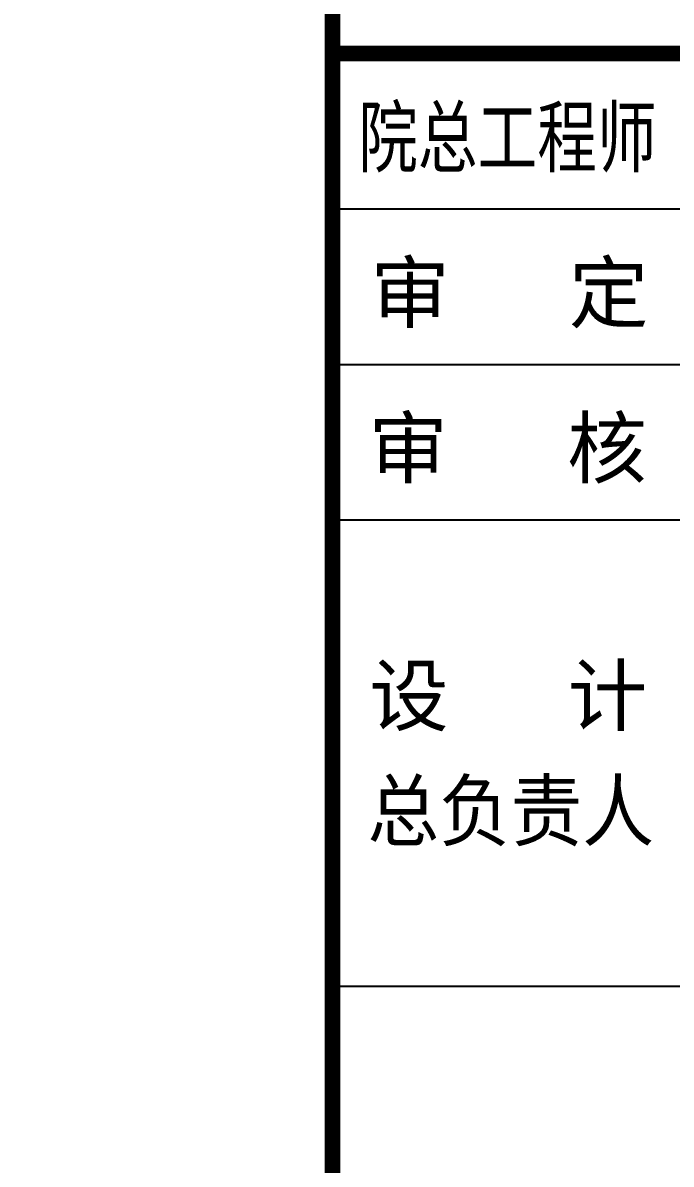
# Model space of a CAD drawing. Header units: millimetres. Extents: x 434053 to 1059003, y -2417481 to 936527.
# Drawn here: x 566305 to 567972, y -2247378 to -2244442 of the extents above; entities that cross this region are included whole.
import ezdxf

# ---------------------------------------------------------------- set-up
doc = ezdxf.new("R2010")
doc.units = ezdxf.units.MM
doc.header["$LTSCALE"] = 1000
doc.header["$MEASUREMENT"] = 0
for name, color, linetype in [('TITEXT', 7, 'Continuous'), ('TITLIN', 7, 'Continuous'), ('图框层', 3, 'Continuous')]:
    doc.layers.add(name, color=color, linetype=linetype)
doc.styles.add('TITXV', font='', dxfattribs={"width": 0.8})
doc.styles.get('TITXV').set_extended_font_data('SimSun')

# ---------------------------------------------------------------- blocks, each defined once
blk = doc.blocks.new('asdfgafg21GZ_LABEL2')
at = {"layer": 'TITLIN'}
for p, q in [((-65, 196.115), (0, 196.115)), ((-65, 188.115), (0, 188.115)), ((-65, 180.115), (0, 180.115)), ((-65, 156.115), (0, 156.115))]:
    blk.add_line(p, q, dxfattribs=at)
at = {"layer": 'TITLIN', "const_width": 0.8}
for points in [[(-65, 224.115), (-65, 0)], [(-65, 204.115), (0, 204.115)]]:
    blk.add_lwpolyline(points, dxfattribs=at)
at = {"layer": 'TITEXT', "style": 'TITXV'}
for s, width, p in [('院总工程师', 0.75, (-63.677, 198.309)), ('总负责人', 0.9, (-63.199, 163.644))]:
    blk.add_text(s, height=3, dxfattribs=dict(at, width=width)).set_placement(p)
for s, p in [('审   定', (-63.056, 190.309)), ('审   核', (-63.15, 182.309)), ('设   计', (-63.116, 169.571))]:
    blk.add_text(s, height=3, dxfattribs=at).set_placement(p)
blk = doc.blocks.new('asdfdfsdh')
at = {"layer": '图框层', "xscale": 50.00000001002963, "yscale": 50.00000001002963, "zscale": 50.00000001002963, "rotation": 270}
blk.add_blockref('asdfgafg21GZ_LABEL2', (500, 500), dxfattribs=at)
blk = doc.blocks.new('ASDFADFGAF')
blk.add_lwpolyline([(0, 28700), (12350, 28700), (12350, 0), (0, 0)], close=True)

msp = doc.modelspace()

# ---------------------------------------------------------------- block references
at = {"rotation": 90}
msp.add_blockref('asdfdfsdh', (570850.9, -2255226.3), dxfattribs=at)
msp.add_blockref('ASDFADFGAF', (554750.9, -2254726.3))

doc.saveas('drawing.dxf')
